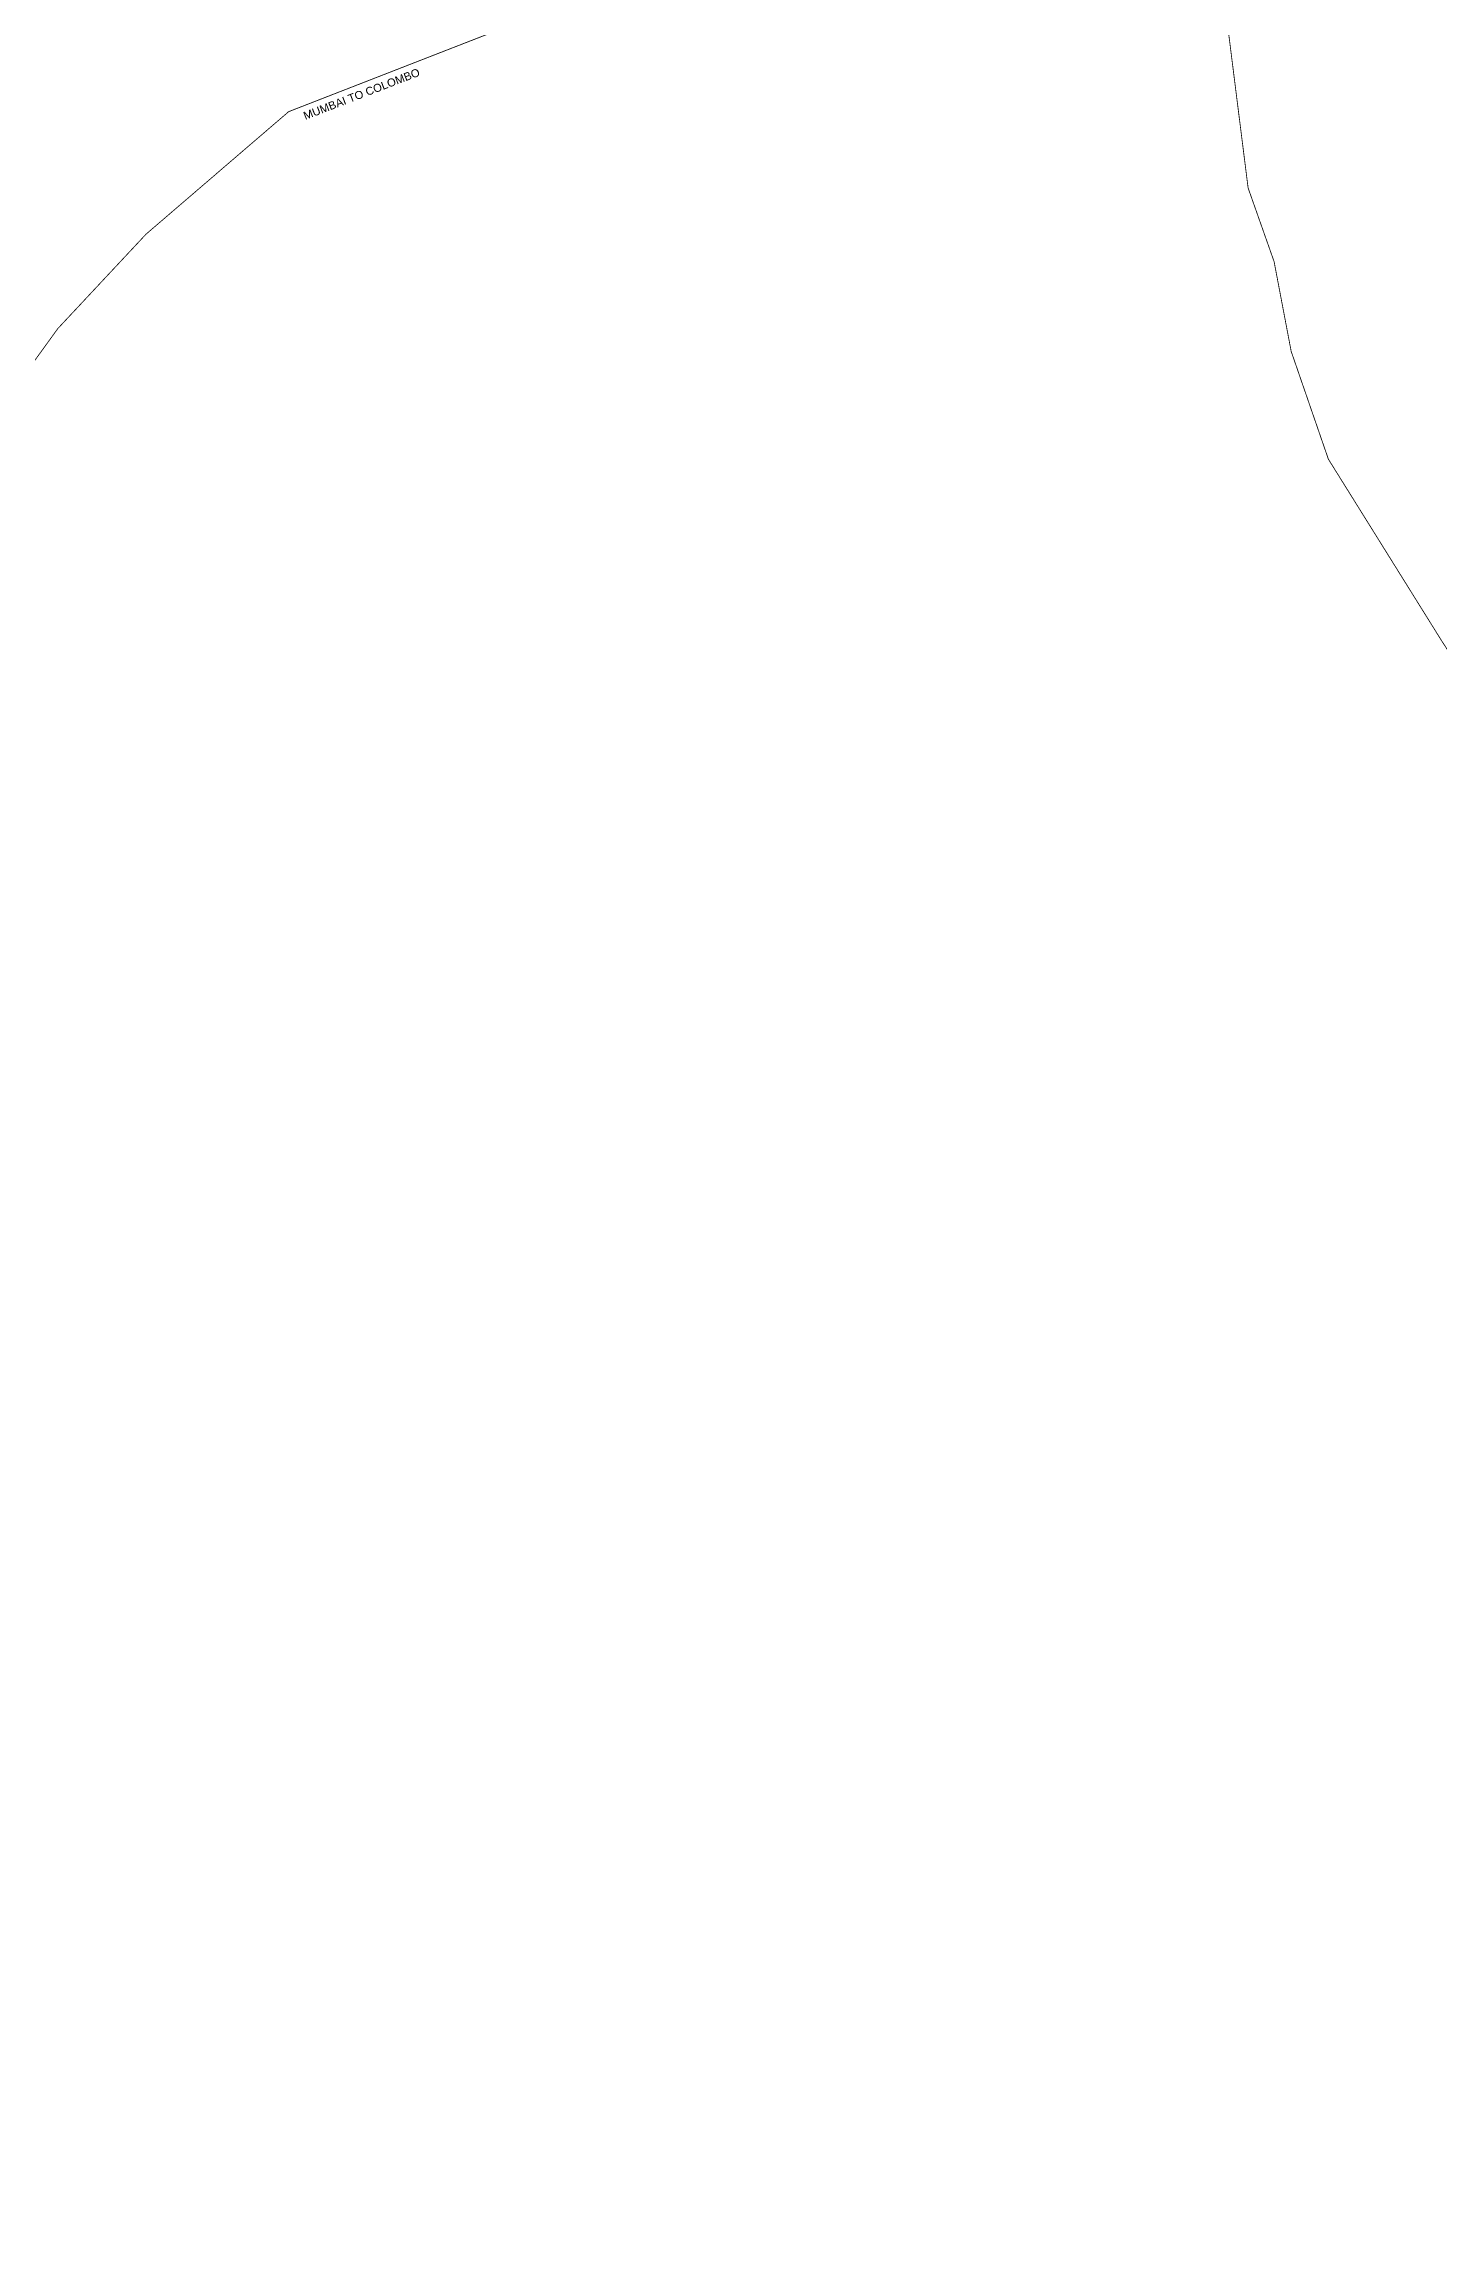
# Model space of a CAD drawing. Header units: metres. Extents: x 244144 to 284336, y 2072778 to 2140140.
# Drawn here: x 266925 to 275630, y 2072778 to 2086482 of the extents above; entities that cross this region are included whole.
import ezdxf

# ---------------------------------------------------------------- set-up
doc = ezdxf.new("R2010")
doc.units = ezdxf.units.M
doc.header["$MEASUREMENT"] = 0
doc.linetypes.add('DASHED2', pattern=[0.375, 0.25, -0.125])
doc.linetypes.add('HIDDEN', pattern=[0.375, 0.25, -0.125])
doc.layers.add('FERRY ROUTE', color=5, linetype='Continuous')
doc.layers.add('FERRY ROUTE TEXT', color=7, linetype='Continuous')
doc.styles.get("Standard").update_dxf_attribs({"font": 'arial.ttf'})

msp = doc.modelspace()

# ---------------------------------------------------------------- linework, layer by layer
at = {"layer": 'FERRY ROUTE', "linetype": 'DASHED2', "ltscale": 200, "const_width": 5}
msp.add_lwpolyline([(273584, 2097480), (273767, 2097557), (274167, 2097432), (274207, 2097413), (274384, 2097207), (274530, 2096629), (274807, 2095143), (274984, 2093910), (275008, 2092316), (274831, 2090395), (274693, 2089567), (274410, 2088922), (274051, 2088315), (273807, 2088157), (272988, 2087825), (268453, 2086058), (267562, 2085292), (267012, 2084703), (265679, 2082859), (264264, 2080554), (263351, 2078424), (262705, 2076117), (262138, 2073538), (261965, 2072781)], dxfattribs=at)
at = {"layer": 'FERRY ROUTE', "linetype": 'DASHED2', "ltscale": 200}
msp.add_lwpolyline([(274280, 2086883, 5, 5, 0), (274444, 2085581, 5, 5, 0), (274606, 2085122, 5, 5, 0), (274713, 2084560, 5, 5, 0), (274945, 2083887, 5, 5, 0), (275653, 2082751, 5, 5, 0), (276691, 2081150, 5, 5, 0), (276955, 2081009, 5, 5, 0), (277106, 2081013, 5, 5, 0), (277455, 2081244, 5, 5, 0), (277475, 2081243, 5, 5, 0), (278983, 2081811, 5, 5, 0), (278962, 2081788, 5, 5, 0), (279545, 2082235, 5, 5, 0), (279978, 2082464, 5, 5, 0), (280416, 2082912, 5, 5, 0), (280797, 2083383, 5, 5, 0), (281424, 2083746, 5, 5, 0), (282032, 2083956, 5, 5, 0), (283425, 2084185, 5, 5, 0), (283853, 2084512, 5, 5, 0), (284128, 2084806, 5, 5, 0), (284099, 2084911, 5, 5, 0)], format="xyseb", dxfattribs=at)

# ---------------------------------------------------------------- texts
at = {"layer": 'FERRY ROUTE TEXT', "linetype": 'HIDDEN', "ltscale": 3, "insert": (268539, 2086053), "char_height": 50, "attachment_point": 1, "rotation": 21.0999}
msp.add_mtext_dynamic_manual_height_columns('MUMBAI TO COLOMBO', width=1410.94, gutter_width=1, heights=[0], dxfattribs=at)

doc.saveas('drawing.dxf')
